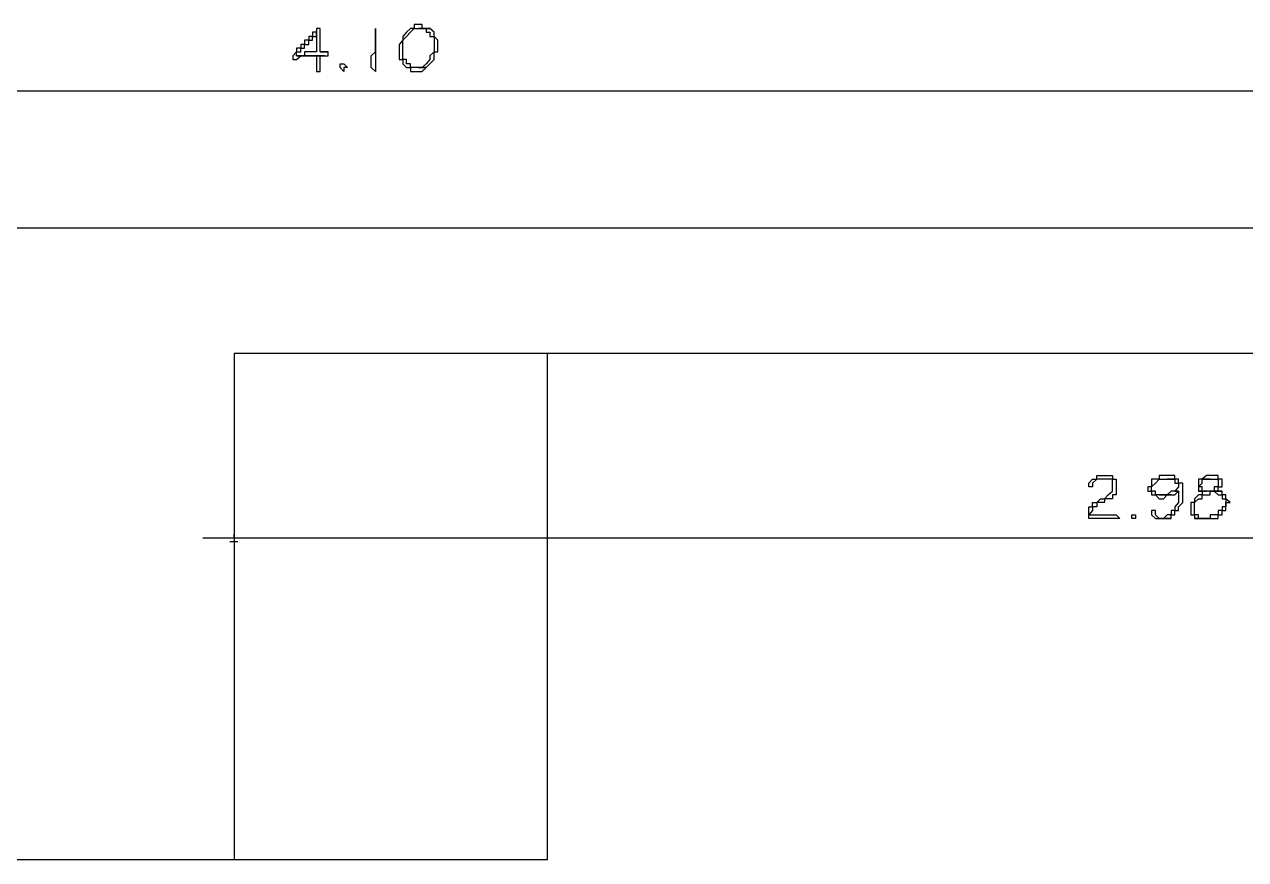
# Model space of a CAD drawing. Header units: millimetres. Extents: x -518.8 to -461.2, y 3.5 to 44.2.
# Drawn here: x -496.894 to -494.911, y 24.623 to 25.98 of the extents above; entities that cross this region are included whole.
import ezdxf

# ---------------------------------------------------------------- set-up
doc = ezdxf.new("R2010")
doc.units = ezdxf.units.MM
doc.header["$MEASUREMENT"] = 0
for name, color, linetype in [('10', 10, 'Continuous'), ('16', 16, 'Continuous'), ('5', 5, 'Continuous'), ('6', 6, 'Continuous'), ('MYSOLIDS', 7, 'Continuous')]:
    doc.layers.add(name, color=color, linetype=linetype)

msp = doc.modelspace()

# ---------------------------------------------------------------- linework, layer by layer
at = {"layer": '10'}
for points in [[(-494.2872, 25.6488), (-498.4504, 25.6488)], [(-496.0504, 25.4451), (-496.5534, 25.4451), (-496.5534, 24.6233)], [(-493.5677, 25.4451), (-496.0504, 25.4451)]]:
    msp.add_lwpolyline(points, dxfattribs=at)
at = {"layer": '16'}
for points in [[(-494.2361, 25.8714), (-498.4504, 25.8714)], [(-496.5534, 25.3939), (-496.5534, 25.0947)], [(-496.6045, 25.1458), (-493.5166, 25.1458)], [(-496.5602, 25.1458), (-496.5534, 25.1458)], [(-496.5534, 25.1518), (-496.5534, 25.1458), (-496.5534, 25.1518)], [(-496.5534, 25.1458), (-496.5474, 25.1458)], [(-496.5474, 25.1391), (-496.5534, 25.1391), (-496.5534, 25.1391), (-496.5534, 25.1391), (-496.5534, 25.1391), (-496.5602, 25.1391)]]:
    msp.add_lwpolyline(points, dxfattribs=at)
at = {"layer": '5'}
msp.add_lwpolyline([(-496.9925, 24.6233), (-496.5534, 24.6233)], dxfattribs=at)
at = {"layer": '6'}
msp.add_lwpolyline([(-496.5534, 24.6233), (-496.0444, 24.6233), (-496.0444, 24.6233), (-496.0444, 25.4451)], dxfattribs=at)
at = {"layer": 'MYSOLIDS'}
for points in [[(-496.2542, 25.9797), (-496.2542, 25.9797), (-496.2609, 25.9797), (-496.2609, 25.9729), (-496.2669, 25.9729), (-496.2669, 25.9729), (-496.2669, 25.9729), (-496.2737, 25.9669), (-496.2737, 25.9669), (-496.2737, 25.9669), (-496.2797, 25.9601), (-496.2797, 25.9601), (-496.2797, 25.9601), (-496.2797, 25.9541), (-496.2797, 25.9541), (-496.2857, 25.9473), (-496.2857, 25.9473), (-496.2857, 25.9413), (-496.2857, 25.9413), (-496.2857, 25.9353), (-496.2857, 25.9353), (-496.2857, 25.9353), (-496.2857, 25.9285), (-496.2857, 25.9285), (-496.2857, 25.9225), (-496.2797, 25.9225), (-496.2797, 25.9157), (-496.2797, 25.9157), (-496.2797, 25.9157), (-496.2737, 25.9097), (-496.2737, 25.9097), (-496.2737, 25.9097), (-496.2669, 25.9097), (-496.2669, 25.903), (-496.2609, 25.903), (-496.2609, 25.903), (-496.2542, 25.903), (-496.2542, 25.903), (-496.2481, 25.903), (-496.2481, 25.903), (-496.2414, 25.9097), (-496.2414, 25.9097), (-496.2542, 25.9097), (-496.2542, 25.9097), (-496.2609, 25.9097), (-496.2609, 25.9097), (-496.2669, 25.9097), (-496.2669, 25.9157), (-496.2737, 25.9157), (-496.2737, 25.9157), (-496.2737, 25.9225), (-496.2737, 25.9225), (-496.2797, 25.9225), (-496.2797, 25.9285), (-496.2797, 25.9285), (-496.2797, 25.9353), (-496.2797, 25.9353), (-496.2797, 25.9413), (-496.2797, 25.9413), (-496.2797, 25.9473), (-496.2797, 25.9473), (-496.2797, 25.9541), (-496.2797, 25.9541), (-496.2737, 25.9601), (-496.2737, 25.9601), (-496.2737, 25.9601), (-496.2737, 25.9601), (-496.2669, 25.9669), (-496.2669, 25.9669), (-496.2669, 25.9669), (-496.2609, 25.9729), (-496.2609, 25.9729), (-496.2542, 25.9729), (-496.2542, 25.9729), (-496.2354, 25.9729), (-496.2414, 25.9729), (-496.2414, 25.9729), (-496.2481, 25.9729), (-496.2481, 25.9797), (-496.2542, 25.9797), (-496.2542, 25.9797)], [(-496.4196, 25.9669), (-496.4263, 25.9669), (-496.4263, 25.9669), (-496.4263, 25.9601), (-496.4324, 25.9601), (-496.4324, 25.9601), (-496.4324, 25.9541), (-496.4391, 25.9541), (-496.4391, 25.9473), (-496.4391, 25.9473), (-496.4451, 25.9473), (-496.4451, 25.9413), (-496.4451, 25.9413), (-496.4519, 25.9413), (-496.4519, 25.9353), (-496.4519, 25.9353), (-496.4579, 25.9285), (-496.4579, 25.9285), (-496.4579, 25.9285), (-496.4579, 25.9285), (-496.4579, 25.9225), (-496.4579, 25.9225), (-496.4519, 25.9225), (-496.4519, 25.9225), (-496.4519, 25.9225), (-496.4451, 25.9285), (-496.4451, 25.9285), (-496.4391, 25.9285), (-496.4391, 25.9285), (-496.4324, 25.9285), (-496.4324, 25.9285), (-496.4263, 25.9285), (-496.4263, 25.9285), (-496.4196, 25.9285), (-496.4196, 25.9285), (-496.4136, 25.9285), (-496.4136, 25.9285), (-496.4068, 25.9285), (-496.4068, 25.9285), (-496.4068, 25.9285), (-496.4519, 25.9285), (-496.4519, 25.9353), (-496.4451, 25.9353), (-496.4451, 25.9353), (-496.4451, 25.9413), (-496.4391, 25.9413), (-496.4391, 25.9413), (-496.4391, 25.9473), (-496.4324, 25.9473), (-496.4324, 25.9473), (-496.4324, 25.9541), (-496.4263, 25.9541), (-496.4263, 25.9601), (-496.4263, 25.9601), (-496.4196, 25.9601), (-496.4196, 25.9669), (-496.4196, 25.9669), (-496.4196, 25.9669), (-496.4196, 25.9669)], [(-496.4136, 25.9729), (-496.4136, 25.9729), (-496.4196, 25.9729), (-496.4196, 25.9729), (-496.4196, 25.9669), (-496.4196, 25.9669), (-496.4196, 25.9669), (-496.4196, 25.9601), (-496.4196, 25.9601), (-496.4196, 25.9541), (-496.4196, 25.9541), (-496.4196, 25.9541), (-496.4196, 25.9473), (-496.4196, 25.9473), (-496.4196, 25.9413), (-496.4196, 25.9353), (-496.4196, 25.9353), (-496.4196, 25.9353), (-496.4196, 25.9353), (-496.4263, 25.9353), (-496.4324, 25.9353), (-496.4324, 25.9353), (-496.4391, 25.9353), (-496.4391, 25.9353), (-496.4391, 25.9285), (-496.4451, 25.9285), (-496.4451, 25.9285), (-496.4519, 25.9285), (-496.4519, 25.9285), (-496.4068, 25.9285), (-496.4008, 25.9285), (-496.4008, 25.9353), (-496.4008, 25.9353), (-496.4136, 25.9353), (-496.4136, 25.9413), (-496.4136, 25.9413), (-496.4136, 25.9413), (-496.4136, 25.9473), (-496.4136, 25.9473), (-496.4136, 25.9541), (-496.4136, 25.9541), (-496.4136, 25.9601), (-496.4136, 25.9669), (-496.4136, 25.9669), (-496.4136, 25.9729), (-496.4136, 25.9729), (-496.4136, 25.9729), (-496.4136, 25.9729), (-496.4136, 25.9729)], [(-496.3308, 25.9097), (-496.3308, 25.9097), (-496.3308, 25.9157), (-496.3308, 25.9157), (-496.3308, 25.9157), (-496.3308, 25.9225), (-496.3308, 25.9285), (-496.3308, 25.9285), (-496.3241, 25.9353), (-496.3241, 25.9353), (-496.3241, 25.9413), (-496.3241, 25.9413), (-496.3241, 25.9473), (-496.3241, 25.9473), (-496.3241, 25.9541), (-496.3241, 25.9541), (-496.3241, 25.9601), (-496.3241, 25.9601), (-496.3241, 25.9669), (-496.3241, 25.9669), (-496.3241, 25.9729), (-496.3241, 25.9729), (-496.3241, 25.9729), (-496.3241, 25.9729), (-496.3241, 25.9729), (-496.3241, 25.9729), (-496.3241, 25.9729), (-496.3241, 25.9729), (-496.3241, 25.9729), (-496.3241, 25.9669), (-496.3241, 25.9669), (-496.3241, 25.9601), (-496.3241, 25.9601), (-496.3241, 25.9541), (-496.3241, 25.9541), (-496.3241, 25.9473), (-496.3241, 25.9473), (-496.3241, 25.9413), (-496.3241, 25.9413), (-496.3241, 25.9353), (-496.3241, 25.9353), (-496.3241, 25.9285), (-496.3241, 25.9285), (-496.3241, 25.9225), (-496.3241, 25.9225), (-496.3241, 25.9157), (-496.3241, 25.9157), (-496.3241, 25.9097), (-496.3241, 25.9097), (-496.3241, 25.9097), (-496.3241, 25.9097), (-496.3241, 25.9097), (-496.3241, 25.903), (-496.3241, 25.903), (-496.3308, 25.9097), (-496.3308, 25.9097), (-496.3308, 25.9097), (-496.3308, 25.9097), (-496.3308, 25.9097), (-496.3308, 25.9097), (-496.3308, 25.9097)], [(-496.2354, 25.9729), (-496.2542, 25.9729), (-496.2481, 25.9729), (-496.2481, 25.9729), (-496.2414, 25.9729), (-496.2414, 25.9669), (-496.2354, 25.9669), (-496.2354, 25.9669), (-496.2354, 25.9601), (-496.2354, 25.9601), (-496.2286, 25.9601), (-496.2286, 25.9541), (-496.2286, 25.9541), (-496.2286, 25.9473), (-496.2286, 25.9473), (-496.2286, 25.9473), (-496.2286, 25.9413), (-496.2286, 25.9413), (-496.2286, 25.9353), (-496.2286, 25.9353), (-496.2286, 25.9353), (-496.2354, 25.9285), (-496.2354, 25.9285), (-496.2354, 25.9225), (-496.2354, 25.9225), (-496.2414, 25.9157), (-496.2414, 25.9157), (-496.2414, 25.9157), (-496.2481, 25.9097), (-496.2481, 25.9097), (-496.2481, 25.9097), (-496.2542, 25.9097), (-496.2542, 25.9097), (-496.2414, 25.9097), (-496.2414, 25.9097), (-496.2414, 25.9097), (-496.2354, 25.9157), (-496.2354, 25.9157), (-496.2354, 25.9157), (-496.2286, 25.9225), (-496.2286, 25.9225), (-496.2286, 25.9285), (-496.2286, 25.9285), (-496.2286, 25.9353), (-496.2226, 25.9353), (-496.2226, 25.9413), (-496.2226, 25.9413), (-496.2226, 25.9473), (-496.2226, 25.9473), (-496.2226, 25.9541), (-496.2226, 25.9541), (-496.2286, 25.9601), (-496.2286, 25.9601), (-496.2286, 25.9669), (-496.2286, 25.9669), (-496.2286, 25.9669), (-496.2286, 25.9669), (-496.2354, 25.9729), (-496.2354, 25.9729), (-496.2354, 25.9729)], [(-496.4136, 25.9285), (-496.4196, 25.9285), (-496.4196, 25.9285), (-496.4196, 25.9225), (-496.4196, 25.9225), (-496.4196, 25.9157), (-496.4196, 25.9097), (-496.4196, 25.9097), (-496.4196, 25.903), (-496.4196, 25.903), (-496.4136, 25.903), (-496.4136, 25.903), (-496.4136, 25.9097), (-496.4136, 25.9097), (-496.4136, 25.9097), (-496.4136, 25.9097), (-496.4136, 25.9157), (-496.4136, 25.9225), (-496.4136, 25.9225), (-496.4136, 25.9285), (-496.4136, 25.9285), (-496.4136, 25.9285)], [(-496.4068, 25.9353), (-496.4068, 25.9353), (-496.4068, 25.9353), (-496.4136, 25.9353), (-496.4136, 25.9353), (-496.4008, 25.9353), (-496.4008, 25.9353), (-496.4068, 25.9353), (-496.4068, 25.9353)], [(-496.3752, 25.903), (-496.3812, 25.9097), (-496.3812, 25.9097), (-496.3812, 25.9097), (-496.3812, 25.9097), (-496.3812, 25.9097), (-496.3812, 25.9157), (-496.3752, 25.9157), (-496.3752, 25.9157), (-496.3752, 25.9157), (-496.3752, 25.9157), (-496.3692, 25.9097), (-496.3692, 25.9097), (-496.3752, 25.9097), (-496.3752, 25.9097), (-496.3752, 25.903), (-496.3752, 25.903), (-496.3752, 25.903), (-496.3752, 25.903), (-496.3752, 25.903)], [(-495.1654, 25.1834), (-495.1211, 25.1834), (-495.1211, 25.1834), (-495.1211, 25.1834), (-495.1151, 25.1774), (-495.1151, 25.1774), (-495.1211, 25.1774), (-495.1211, 25.1774), (-495.1211, 25.1774), (-495.1211, 25.1774), (-495.1654, 25.1774), (-495.1654, 25.1774), (-495.1654, 25.1774), (-495.1654, 25.1774), (-495.1654, 25.1774), (-495.1654, 25.1774), (-495.1654, 25.1774), (-495.1654, 25.1774), (-495.1654, 25.1774), (-495.1654, 25.1834), (-495.1654, 25.1834), (-495.1654, 25.1902), (-495.1654, 25.1902), (-495.1654, 25.1902), (-495.1654, 25.1962), (-495.1594, 25.1962), (-495.1594, 25.203), (-495.1594, 25.203), (-495.1594, 25.203), (-495.1527, 25.203), (-495.1527, 25.203), (-495.1466, 25.209), (-495.1466, 25.209), (-495.1399, 25.209), (-495.1399, 25.209), (-495.1339, 25.2157), (-495.1339, 25.2157), (-495.1339, 25.2157), (-495.1339, 25.2157), (-495.1271, 25.2218), (-495.1271, 25.2218), (-495.1271, 25.2218), (-495.1271, 25.2285), (-495.1271, 25.2285), (-495.1271, 25.2345), (-495.1271, 25.2345), (-495.1271, 25.2413), (-495.1271, 25.2413), (-495.1339, 25.2413), (-495.1339, 25.2413), (-495.1399, 25.2413), (-495.1399, 25.2413), (-495.1466, 25.2413), (-495.1466, 25.2413), (-495.1527, 25.2413), (-495.1527, 25.2413), (-495.1527, 25.2413), (-495.1594, 25.2345), (-495.1594, 25.2345), (-495.1594, 25.2345), (-495.1594, 25.2285), (-495.1594, 25.2285), (-495.1654, 25.2285), (-495.1654, 25.2285), (-495.1654, 25.2285), (-495.1654, 25.2285), (-495.1654, 25.2285), (-495.1654, 25.2285), (-495.1654, 25.2345), (-495.1654, 25.2345), (-495.1654, 25.2345), (-495.1594, 25.2413), (-495.1594, 25.2413), (-495.1594, 25.2413), (-495.1527, 25.2413), (-495.1527, 25.2473), (-495.1527, 25.2473), (-495.1466, 25.2473), (-495.1466, 25.2473), (-495.1399, 25.2473), (-495.1399, 25.2473), (-495.1339, 25.2473), (-495.1339, 25.2473), (-495.1271, 25.2473), (-495.1271, 25.2413), (-495.1271, 25.2413), (-495.1271, 25.2413), (-495.1211, 25.2413), (-495.1211, 25.2345), (-495.1211, 25.2345), (-495.1211, 25.2285), (-495.1211, 25.2285), (-495.1211, 25.2285), (-495.1211, 25.2218), (-495.1211, 25.2218), (-495.1211, 25.2157), (-495.1271, 25.2157), (-495.1271, 25.2157), (-495.1271, 25.2157), (-495.1271, 25.209), (-495.1339, 25.209), (-495.1339, 25.209), (-495.1399, 25.209), (-495.1399, 25.203), (-495.1466, 25.203), (-495.1466, 25.203), (-495.1527, 25.203), (-495.1527, 25.1962), (-495.1527, 25.1962), (-495.1594, 25.1962), (-495.1594, 25.1962), (-495.1594, 25.1902), (-495.1594, 25.1902), (-495.1654, 25.1834), (-495.1654, 25.1834), (-495.1654, 25.1834), (-495.1654, 25.1834), (-495.1654, 25.1834)], [(-495.0384, 25.2473), (-495.0384, 25.2473), (-495.0444, 25.2473), (-495.0444, 25.2473), (-495.0511, 25.2473), (-495.0511, 25.2473), (-495.0511, 25.2413), (-495.0572, 25.2413), (-495.0572, 25.2413), (-495.0639, 25.2413), (-495.0639, 25.2345), (-495.0639, 25.2345), (-495.0639, 25.2345), (-495.0639, 25.2285), (-495.0699, 25.2285), (-495.0699, 25.2218), (-495.0699, 25.2218), (-495.0639, 25.2218), (-495.0639, 25.2157), (-495.0639, 25.2157), (-495.0639, 25.2157), (-495.0572, 25.2157), (-495.0572, 25.2157), (-495.0511, 25.209), (-495.0511, 25.209), (-495.0511, 25.209), (-495.0444, 25.209), (-495.0444, 25.209), (-495.0384, 25.2157), (-495.0384, 25.2157), (-495.0316, 25.2157), (-495.0316, 25.2157), (-495.0316, 25.2157), (-495.0511, 25.2157), (-495.0511, 25.2157), (-495.0511, 25.2157), (-495.0572, 25.2157), (-495.0572, 25.2218), (-495.0572, 25.2218), (-495.0639, 25.2218), (-495.0639, 25.2285), (-495.0639, 25.2285), (-495.0639, 25.2285), (-495.0572, 25.2345), (-495.0572, 25.2345), (-495.0572, 25.2345), (-495.0511, 25.2413), (-495.0511, 25.2413), (-495.0511, 25.2413), (-495.0444, 25.2413), (-495.0444, 25.2413), (-495.0444, 25.2413), (-495.0384, 25.2413), (-495.0256, 25.2413), (-495.0256, 25.2473), (-495.0256, 25.2473), (-495.0316, 25.2473), (-495.0316, 25.2473), (-495.0384, 25.2473), (-495.0384, 25.2473)], [(-494.9684, 25.2473), (-494.9684, 25.2473), (-494.9684, 25.2473), (-494.9745, 25.2473), (-494.9745, 25.2473), (-494.9812, 25.2413), (-494.9684, 25.2413), (-494.9617, 25.2413), (-494.9617, 25.2413), (-494.9557, 25.2413), (-494.9557, 25.2413), (-494.9557, 25.2345), (-494.9557, 25.2345), (-494.9557, 25.2345), (-494.9557, 25.2285), (-494.9557, 25.2285), (-494.9617, 25.2285), (-494.9617, 25.2285), (-494.9617, 25.2218), (-494.9684, 25.2218), (-494.9684, 25.2218), (-494.9745, 25.2218), (-494.9872, 25.2218), (-494.9872, 25.2218), (-494.9812, 25.2218), (-494.9812, 25.2218), (-494.9812, 25.2157), (-494.9872, 25.2157), (-494.9872, 25.2157), (-494.994, 25.209), (-494.994, 25.209), (-494.994, 25.209), (-494.994, 25.203), (-495, 25.203), (-495, 25.1962), (-495, 25.1962), (-495, 25.1902), (-495, 25.1902), (-495, 25.1902), (-495, 25.1834), (-494.994, 25.1834), (-494.994, 25.1774), (-494.994, 25.1774), (-494.9745, 25.1774), (-494.9812, 25.1774), (-494.9812, 25.1774), (-494.9872, 25.1774), (-494.9872, 25.1834), (-494.9872, 25.1834), (-494.994, 25.1834), (-494.994, 25.1902), (-494.994, 25.1902), (-494.994, 25.1902), (-494.994, 25.1962), (-494.994, 25.1962), (-494.994, 25.203), (-494.994, 25.203), (-494.994, 25.203), (-494.9872, 25.209), (-494.9872, 25.209), (-494.9812, 25.209), (-494.9812, 25.2157), (-494.9812, 25.2157), (-494.9745, 25.2157), (-494.9745, 25.2157), (-494.9745, 25.2157), (-494.9684, 25.2157), (-494.9684, 25.2218), (-494.9617, 25.2218), (-494.9489, 25.2218), (-494.9489, 25.2218), (-494.9557, 25.2218), (-494.9557, 25.2218), (-494.9557, 25.2218), (-494.9557, 25.2285), (-494.9489, 25.2285), (-494.9489, 25.2285), (-494.9489, 25.2345), (-494.9489, 25.2345), (-494.9489, 25.2345), (-494.9489, 25.2413), (-494.9489, 25.2413), (-494.9557, 25.2413), (-494.9557, 25.2473), (-494.9557, 25.2473), (-494.9617, 25.2473), (-494.9684, 25.2473), (-494.9684, 25.2473)], [(-495.0256, 25.2413), (-495.0384, 25.2413), (-495.0384, 25.2413), (-495.0316, 25.2413), (-495.0316, 25.2413), (-495.0256, 25.2413), (-495.0256, 25.2413), (-495.0256, 25.2413), (-495.0256, 25.2345), (-495.0196, 25.2345), (-495.0196, 25.2285), (-495.0196, 25.2285), (-495.0196, 25.2285), (-495.0196, 25.2285), (-495.0256, 25.2218), (-495.0196, 25.2218), (-495.0196, 25.2218), (-495.0196, 25.2157), (-495.0196, 25.2157), (-495.0196, 25.209), (-495.0196, 25.209), (-495.0196, 25.203), (-495.0196, 25.203), (-495.0196, 25.203), (-495.0256, 25.1962), (-495.0256, 25.1962), (-495.0256, 25.1902), (-495.0256, 25.1902), (-495.0316, 25.1902), (-495.0316, 25.1834), (-495.0384, 25.1834), (-495.0384, 25.1834), (-495.0384, 25.1834), (-495.0444, 25.1774), (-495.0444, 25.1774), (-495.0511, 25.1774), (-495.0316, 25.1774), (-495.0316, 25.1774), (-495.0316, 25.1834), (-495.0256, 25.1834), (-495.0256, 25.1834), (-495.0256, 25.1902), (-495.0196, 25.1902), (-495.0196, 25.1902), (-495.0196, 25.1962), (-495.0196, 25.1962), (-495.0128, 25.203), (-495.0128, 25.203), (-495.0128, 25.203), (-495.0128, 25.209), (-495.0128, 25.209), (-495.0128, 25.2157), (-495.0128, 25.2157), (-495.0128, 25.2157), (-495.0128, 25.2218), (-495.0128, 25.2285), (-495.0128, 25.2285), (-495.0128, 25.2345), (-495.0128, 25.2345), (-495.0196, 25.2345), (-495.0196, 25.2413), (-495.0196, 25.2413), (-495.0256, 25.2413), (-495.0256, 25.2413)], [(-494.9812, 25.2413), (-494.9812, 25.2413), (-494.9872, 25.2413), (-494.9872, 25.2345), (-494.9872, 25.2345), (-494.9872, 25.2345), (-494.9872, 25.2285), (-494.9872, 25.2285), (-494.9872, 25.2285), (-494.9872, 25.2218), (-494.9745, 25.2218), (-494.9745, 25.2218), (-494.9812, 25.2218), (-494.9812, 25.2218), (-494.9812, 25.2285), (-494.9872, 25.2285), (-494.9872, 25.2285), (-494.9812, 25.2345), (-494.9812, 25.2345), (-494.9812, 25.2413), (-494.9812, 25.2413), (-494.9745, 25.2413), (-494.9745, 25.2413), (-494.9684, 25.2413), (-494.9684, 25.2413), (-494.9812, 25.2413), (-494.9812, 25.2413)], [(-495.0256, 25.2218), (-495.0256, 25.2218), (-495.0316, 25.2218), (-495.0316, 25.2218), (-495.0384, 25.2157), (-495.0384, 25.2157), (-495.0444, 25.2157), (-495.0444, 25.2157), (-495.0511, 25.2157), (-495.0316, 25.2157), (-495.0256, 25.2157), (-495.0256, 25.2157), (-495.0196, 25.2218), (-495.0196, 25.2218), (-495.0256, 25.2218), (-495.0256, 25.2218)], [(-494.9489, 25.2218), (-494.9617, 25.2218), (-494.9617, 25.2218), (-494.9557, 25.2157), (-494.9557, 25.2157), (-494.9489, 25.2157), (-494.9489, 25.2157), (-494.9489, 25.209), (-494.9489, 25.209), (-494.9429, 25.209), (-494.9429, 25.203), (-494.9429, 25.203), (-494.9429, 25.1962), (-494.9489, 25.1962), (-494.9489, 25.1962), (-494.9489, 25.1902), (-494.9557, 25.1902), (-494.9557, 25.1834), (-494.9557, 25.1834), (-494.9617, 25.1834), (-494.9617, 25.1834), (-494.9684, 25.1834), (-494.9684, 25.1834), (-494.9684, 25.1774), (-494.9745, 25.1774), (-494.9745, 25.1774), (-494.994, 25.1774), (-494.9872, 25.1774), (-494.9872, 25.1774), (-494.9872, 25.1774), (-494.9812, 25.1774), (-494.9745, 25.1774), (-494.9745, 25.1774), (-494.9745, 25.1774), (-494.9684, 25.1774), (-494.9684, 25.1774), (-494.9617, 25.1774), (-494.9617, 25.1774), (-494.9617, 25.1774), (-494.9557, 25.1774), (-494.9557, 25.1834), (-494.9489, 25.1834), (-494.9489, 25.1834), (-494.9489, 25.1902), (-494.9489, 25.1902), (-494.9429, 25.1902), (-494.9429, 25.1902), (-494.9429, 25.1962), (-494.9429, 25.1962), (-494.9429, 25.203), (-494.9361, 25.203), (-494.9361, 25.203), (-494.9429, 25.209), (-494.9429, 25.209), (-494.9429, 25.2157), (-494.9429, 25.2157), (-494.9489, 25.2157), (-494.9489, 25.2218), (-494.9489, 25.2218)], [(-495.0639, 25.1902), (-495.0639, 25.1902), (-495.0639, 25.1902), (-495.0639, 25.1834), (-495.0639, 25.1834), (-495.0639, 25.1834), (-495.0572, 25.1774), (-495.0572, 25.1774), (-495.0572, 25.1774), (-495.0511, 25.1774), (-495.0511, 25.1774), (-495.0511, 25.1774), (-495.0444, 25.1774), (-495.0444, 25.1774), (-495.0384, 25.1774), (-495.0384, 25.1774), (-495.0316, 25.1774), (-495.0511, 25.1774), (-495.0511, 25.1774), (-495.0511, 25.1774), (-495.0572, 25.1834), (-495.0572, 25.1834), (-495.0572, 25.1834), (-495.0572, 25.1834), (-495.0572, 25.1902), (-495.0572, 25.1902), (-495.0639, 25.1902), (-495.0639, 25.1902)], [(-495.0895, 25.1774), (-495.0955, 25.1774), (-495.0955, 25.1774), (-495.0955, 25.1774), (-495.0955, 25.1774), (-495.0955, 25.1834), (-495.0955, 25.1834), (-495.0895, 25.1834), (-495.0895, 25.1834), (-495.0895, 25.1834), (-495.0895, 25.1834), (-495.0895, 25.1834), (-495.0895, 25.1834), (-495.0895, 25.1774), (-495.0895, 25.1774), (-495.0895, 25.1774), (-495.0895, 25.1774), (-495.0895, 25.1774), (-495.0895, 25.1774), (-495.0895, 25.1774)]]:
    msp.add_lwpolyline(points, dxfattribs=at)

doc.saveas('drawing.dxf')
